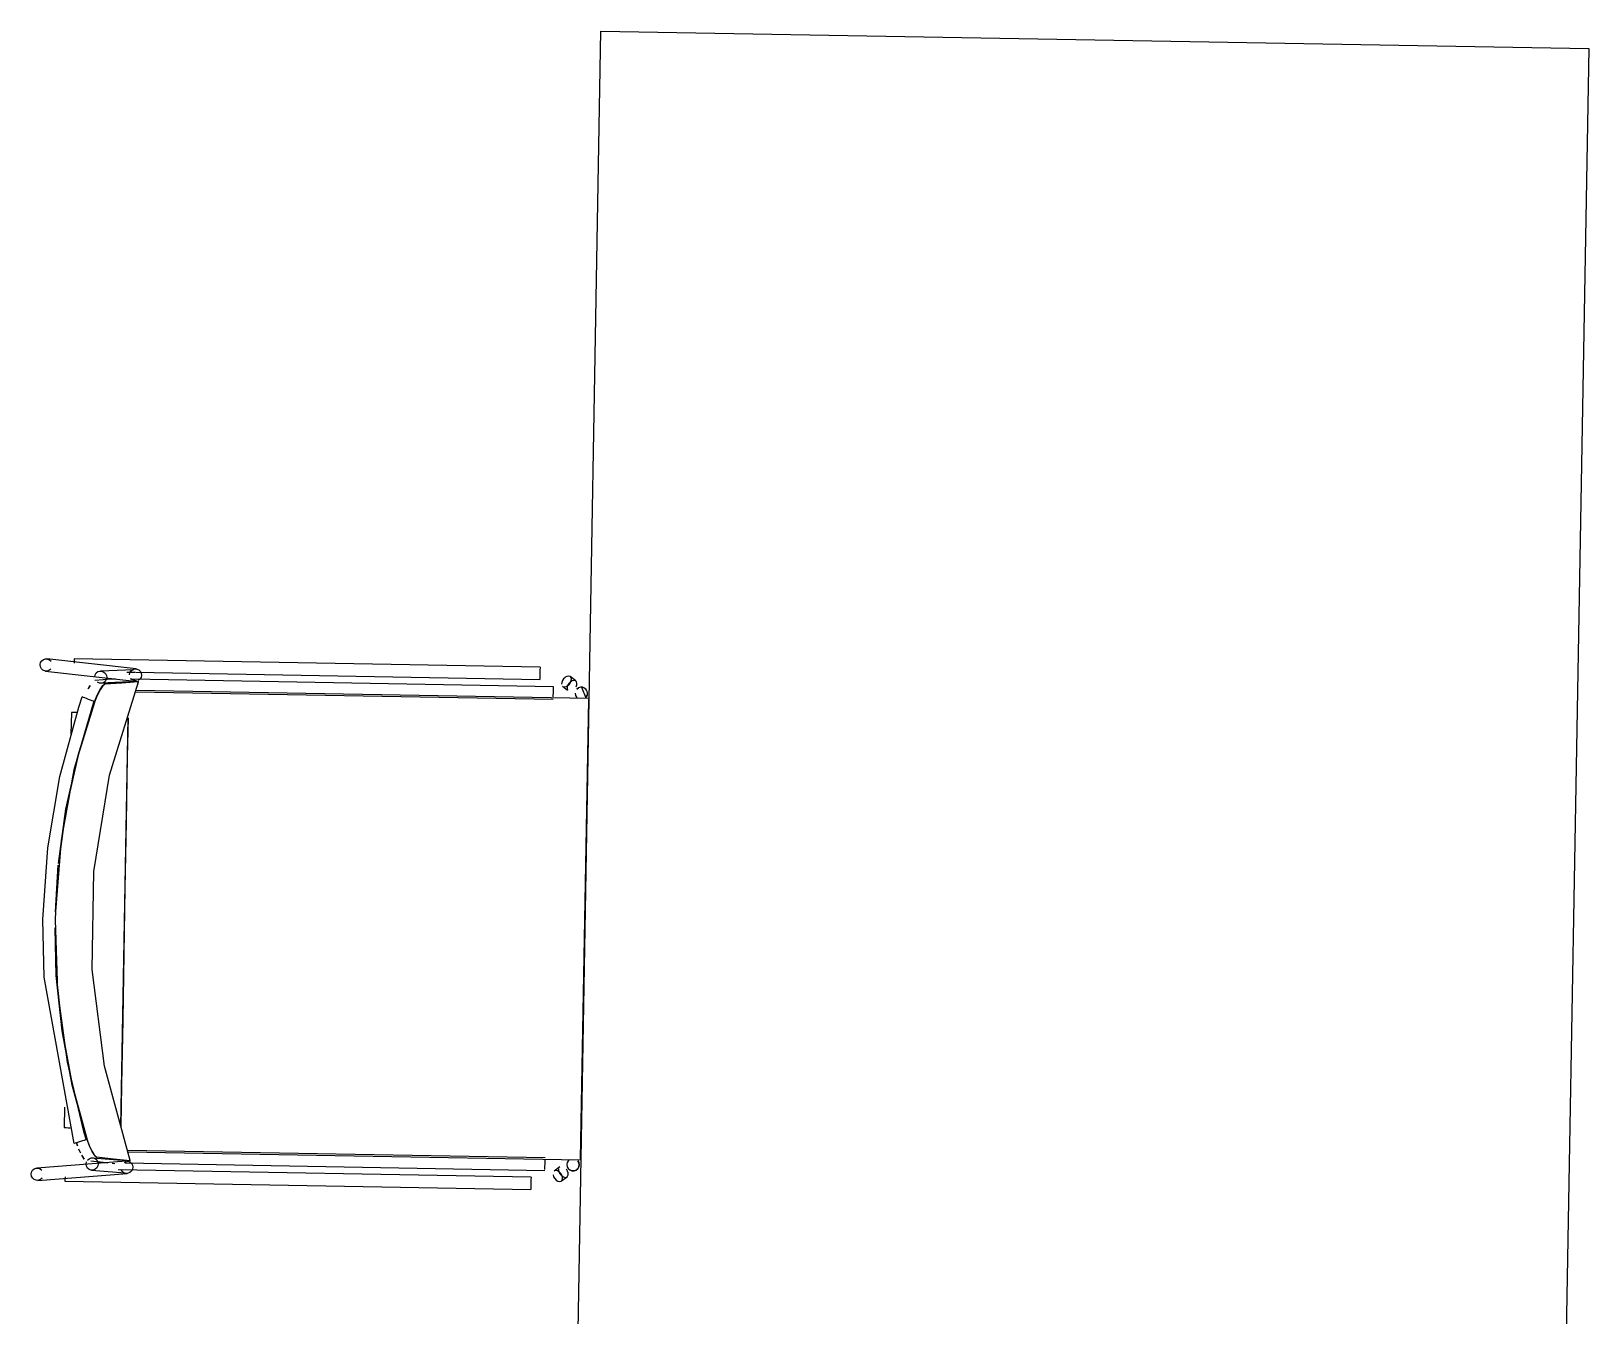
# Model space of a CAD drawing. Header units: metres. Extents: x 2.3 to 42.8, y 0.9 to 31.9.
# Drawn here: x 39.517 to 40.063, y 11.929 to 12.379 of the extents above; entities that cross this region are included whole.
import ezdxf

# ---------------------------------------------------------------- set-up
doc = ezdxf.new("R2010")
doc.units = ezdxf.units.M
for name, color, linetype in [('ARREDI', 9, 'Continuous'), ('PARETI_STRUTTURE', 7, 'Continuous'), ('PORTE_SCALE', 2, 'Continuous')]:
    doc.layers.add(name, color=color, linetype=linetype)

msp = doc.modelspace()

# ---------------------------------------------------------------- linework, layer by layer
at = {"layer": 'ARREDI'}
for points in [[(39.70593, 11.74927), (39.71701, 12.37916)], [(39.71702, 12.37916), (40.06345, 12.37306)], [(40.06345, 12.37306), (40.05237, 11.74317)], [(39.52077, 12.15556), (39.52044, 12.15623), (39.52035, 12.15698), (39.52052, 12.15771), (39.52092, 12.15834), (39.52152, 12.1588), (39.52223, 12.15901), (39.52273, 12.15902), (39.52274, 12.15901), (39.52298, 12.15896), (39.52366, 12.15867), (39.5242, 12.15816)], [(39.52405, 12.15538), (39.52345, 12.15494), (39.52274, 12.15471), (39.52224, 12.15471), (39.52199, 12.15476), (39.52131, 12.15505), (39.52077, 12.15556)], [(39.53226, 12.15815), (39.53224, 12.15748)], [(39.53227, 12.15899), (39.53227, 12.15901), (39.53227, 12.15895), (39.53227, 12.15866), (39.53226, 12.15815)], [(39.53948, 12.15272), (39.53964, 12.15346), (39.54003, 12.15409), (39.5406, 12.15453), (39.54067, 12.15456), (39.54131, 12.15474), (39.54146, 12.15475), (39.54204, 12.1547), (39.54273, 12.1544), (39.54325, 12.15389)], [(39.55164, 12.15345), (39.5518, 12.15418), (39.55222, 12.15481), (39.55282, 12.15527), (39.55352, 12.15547), (39.55402, 12.15547), (39.55427, 12.15543), (39.55496, 12.15514), (39.5555, 12.15463)], [(39.55549, 12.15463), (39.55583, 12.15396), (39.55591, 12.15321), (39.55574, 12.15248), (39.55534, 12.15185), (39.55474, 12.15139)], [(39.69562, 12.15527), (39.69561, 12.1546), (39.69559, 12.15385), (39.69558, 12.15312), (39.69558, 12.15249), (39.69557, 12.15203), (39.69557, 12.15183)], [(39.69564, 12.15613), (39.69564, 12.15608), (39.69564, 12.15578), (39.69562, 12.15527)], [(39.69564, 12.15611), (39.69564, 12.15613)], [(39.53674, 11.99065), (39.53757, 11.98836), (39.53854, 11.98628), (39.53946, 11.98485), (39.54015, 11.98431), (39.54604, 11.9837), (39.55192, 11.9831), (39.54289, 12.01611), (39.53862, 12.05011), (39.53922, 12.08439), (39.54468, 12.11822), (39.55487, 12.1509), (39.54897, 12.15052), (39.54307, 12.1501)], [(39.53784, 12.14972), (39.53724, 12.14856)], [(39.53724, 12.14855), (39.53781, 12.14966)], [(39.53943, 12.14389), (39.54038, 12.14626), (39.54143, 12.14828), (39.54237, 12.14963), (39.54308, 12.15013)], [(39.54307, 12.1501), (39.54235, 12.14959), (39.54139, 12.1482), (39.54035, 12.14615), (39.53943, 12.14388)], [(39.53948, 12.15155), (39.54539, 12.15197), (39.54683, 12.15206)], [(39.54326, 12.15389), (39.54359, 12.15322), (39.54369, 12.15247), (39.54354, 12.15173), (39.54313, 12.15111), (39.54256, 12.15066), (39.54255, 12.15065), (39.54186, 12.15044), (39.5417, 12.15043), (39.54112, 12.15048), (39.54045, 12.15079)], [(39.54351, 12.15201), (39.54351, 12.15198)], [(39.55208, 12.15204), (39.55487, 12.1509)], [(39.55487, 12.1509), (39.55208, 12.15204)], [(39.70029, 12.14567), (39.7003, 12.14633), (39.70032, 12.14706), (39.70033, 12.1478), (39.70034, 12.14845), (39.70034, 12.14895), (39.70034, 12.14921)], [(39.70445, 12.15253), (39.70391, 12.15203), (39.70349, 12.15141), (39.70324, 12.15074), (39.7032, 12.15013)], [(39.70372, 12.14929), (39.70422, 12.14918), (39.7048, 12.14929), (39.7054, 12.14962)], [(39.7054, 12.14962), (39.70594, 12.15012), (39.70635, 12.15075), (39.7066, 12.15141), (39.70665, 12.15202), (39.70648, 12.15254), (39.70627, 12.15277), (39.70613, 12.15287), (39.70563, 12.15298), (39.70505, 12.15287), (39.70445, 12.15254)], [(39.70636, 12.15101), (39.70582, 12.15051), (39.7054, 12.14988), (39.70515, 12.14922), (39.70511, 12.14861), (39.70528, 12.14809)], [(39.70827, 12.14922), (39.70852, 12.14989), (39.70856, 12.1505), (39.70839, 12.15101), (39.70819, 12.15123), (39.70819, 12.15125), (39.70805, 12.15133), (39.70755, 12.15146), (39.70696, 12.15133), (39.70637, 12.15101)], [(39.71177, 12.14547), (39.71216, 12.14611), (39.71232, 12.14684), (39.7122, 12.14759), (39.71186, 12.14826), (39.71129, 12.14875), (39.71058, 12.14902), (39.71019, 12.14907), (39.70983, 12.14905), (39.70912, 12.14882)], [(39.71178, 12.14547), (39.71216, 12.14611), (39.71232, 12.14685), (39.71221, 12.1476), (39.71185, 12.14825), (39.71151, 12.1486), (39.71129, 12.14875), (39.71058, 12.14903), (39.70983, 12.14905), (39.70912, 12.1488)], [(39.52674, 12.08723), (39.52941, 12.10627), (39.53366, 12.12529), (39.53942, 12.14388)], [(39.53938, 12.14375), (39.53363, 12.12518), (39.52939, 12.10619), (39.52674, 12.08719)], [(39.53533, 12.1456), (39.53511, 12.14569), (39.53509, 12.14569), (39.53514, 12.14567), (39.5354, 12.14557), (39.53587, 12.14541), (39.5365, 12.14517), (39.53719, 12.14491), (39.53789, 12.14466)], [(39.53789, 12.14466), (39.53848, 12.14444), (39.53891, 12.14428), (39.53914, 12.1442)], [(39.71274, 12.14526), (39.7099, 11.98318), (39.55113, 11.98597)], [(39.55399, 12.14806), (39.71275, 12.14526)], [(39.70799, 12.14696), (39.7081, 12.14621), (39.70846, 12.14556)], [(39.70799, 12.14696), (39.7081, 12.14621), (39.70846, 12.14556), (39.70879, 12.14521)], [(39.70989, 11.98371), (39.71037, 12.01054), (39.71084, 12.03738), (39.71131, 12.06422), (39.71178, 12.09106), (39.71226, 12.11789), (39.71273, 12.14472)], [(39.53347, 12.14017), (39.53274, 12.14019), (39.53209, 12.1402), (39.53159, 12.1402), (39.53132, 12.14021)], [(39.54863, 11.99511), (39.55116, 12.13836)], [(39.55116, 12.13836), (39.55092, 12.1247), (39.55051, 12.1017), (39.5501, 12.07862), (39.5497, 12.05551), (39.5493, 12.03241), (39.5489, 12.00979)], [(39.52573, 12.07029), (39.52668, 12.08661)], [(39.52668, 12.08657), (39.52573, 12.07031)], [(39.53673, 11.99065), (39.53162, 12.00945), (39.52803, 12.0286), (39.52602, 12.04799), (39.52563, 12.0647)], [(39.52563, 12.06468), (39.52601, 12.04803), (39.52802, 12.02867), (39.53159, 12.00956), (39.53669, 11.99079)], [(39.54889, 12.00942), (39.54864, 11.9951)], [(39.52876, 11.99461), (39.52873, 11.99461)], [(39.52876, 11.99461), (39.52903, 11.99461), (39.52951, 11.9946), (39.53017, 11.99458), (39.53092, 11.99457)], [(39.54016, 11.98429), (39.53947, 11.98482), (39.53858, 11.98619), (39.53761, 11.98825), (39.53673, 11.99065)], [(39.53516, 11.98993), (39.53447, 11.98971), (39.53376, 11.98947), (39.53312, 11.98926), (39.53265, 11.9891), (39.53237, 11.98901)], [(39.5335, 11.98824), (39.53312, 11.98926)], [(39.53312, 11.98926), (39.53348, 11.98825)], [(39.53443, 11.98599), (39.53394, 11.98703)], [(39.53397, 11.98693), (39.53451, 11.98577)], [(39.53583, 11.98353), (39.53491, 11.98495)], [(39.53643, 11.99035), (39.53621, 11.99028), (39.53576, 11.99012), (39.53516, 11.98993)], [(39.52101, 11.97692), (39.52046, 11.97643), (39.51976, 11.97616), (39.51951, 11.97611), (39.51901, 11.97614), (39.51831, 11.97638), (39.51774, 11.97685), (39.51735, 11.9775), (39.5172, 11.97824), (39.51732, 11.97899), (39.51767, 11.97964)], [(39.51767, 11.97964), (39.51823, 11.98012), (39.51892, 11.9804), (39.51917, 11.98044), (39.51967, 11.98042), (39.52038, 11.98018), (39.52095, 11.97971)], [(39.53494, 11.98488), (39.53584, 11.98349)], [(39.54021, 11.98052), (39.53965, 11.98002), (39.53896, 11.97974), (39.53837, 11.97971), (39.53822, 11.97973), (39.53759, 11.97994), (39.53754, 11.97996), (39.53697, 11.98044), (39.53661, 11.98108), (39.53647, 11.98181), (39.53659, 11.98256)], [(39.53695, 11.98322), (39.53751, 11.98372), (39.5382, 11.984), (39.53878, 11.98402), (39.53894, 11.98401), (39.53962, 11.98377), (39.54019, 11.9833), (39.54055, 11.98266), (39.54069, 11.98193), (39.54056, 11.98118), (39.5402, 11.98052)], [(39.54405, 11.9822), (39.54241, 11.98237), (39.53812, 11.98283)], [(39.54658, 11.98194), (39.54562, 11.98204)], [(39.55241, 11.97935), (39.55185, 11.97885), (39.55116, 11.97858), (39.55091, 11.97854), (39.55041, 11.97857), (39.5497, 11.97881), (39.54913, 11.97928), (39.54874, 11.97993)], [(39.55192, 11.9831), (39.54977, 11.98231)], [(39.55106, 11.98285), (39.55177, 11.9826), (39.55236, 11.98212), (39.55273, 11.98149), (39.55288, 11.98075), (39.55276, 11.98001), (39.55241, 11.97935)], [(39.69736, 11.97966), (39.69736, 11.97963)], [(39.69737, 11.97993), (39.69738, 11.98042), (39.69738, 11.98107), (39.6974, 11.98182), (39.69741, 11.98256), (39.69742, 11.98321)], [(39.70239, 11.97908), (39.70181, 11.97942), (39.70123, 11.97956), (39.70073, 11.97947)], [(39.70215, 11.98011), (39.70217, 11.97948), (39.7024, 11.97882), (39.70279, 11.97818), (39.70331, 11.97765)], [(39.70331, 11.97766), (39.70389, 11.97731), (39.70448, 11.97717), (39.70498, 11.97727), (39.70513, 11.97736), (39.70534, 11.97759), (39.70552, 11.97809), (39.70551, 11.9787), (39.70528, 11.97938), (39.70488, 11.98002)], [(39.70595, 11.98336), (39.7056, 11.98302), (39.70521, 11.98239), (39.70507, 11.98164), (39.7052, 11.9809), (39.70557, 11.98025), (39.70614, 11.97976)], [(39.7056, 11.98303), (39.70522, 11.98239), (39.70508, 11.98164), (39.70521, 11.9809), (39.70557, 11.98024), (39.70614, 11.97975)], [(39.70892, 11.98299), (39.70928, 11.98234), (39.70941, 11.9816), (39.70927, 11.98087), (39.7089, 11.98021), (39.70853, 11.97988), (39.70831, 11.97974), (39.7076, 11.97949), (39.70685, 11.97949), (39.70615, 11.97976), (39.70684, 11.97949), (39.7072, 11.97945), (39.7076, 11.97949), (39.70831, 11.97974), (39.7089, 11.98021), (39.70927, 11.98087), (39.70941, 11.9816), (39.70928, 11.98234), (39.70891, 11.98301)], [(39.52906, 11.97665), (39.52905, 11.97614), (39.52905, 11.97585), (39.52905, 11.97579), (39.52905, 11.97581)], [(39.52907, 11.97732), (39.52906, 11.97665)], [(39.69249, 11.97723), (39.69249, 11.977), (39.69247, 11.97656), (39.69246, 11.97592), (39.69245, 11.97518), (39.69243, 11.97445), (39.69243, 11.97378)], [(39.7002, 11.97803), (39.70042, 11.97736), (39.70083, 11.97672), (39.70134, 11.97619)], [(39.70134, 11.9762), (39.70193, 11.97585), (39.70251, 11.97571), (39.70301, 11.97581), (39.70316, 11.97589), (39.70337, 11.97613), (39.70355, 11.97663), (39.70354, 11.97726), (39.70332, 11.97792), (39.70291, 11.97855), (39.70239, 11.97907)], [(39.69243, 11.97378), (39.69241, 11.97326), (39.69241, 11.97297), (39.69241, 11.97291), (39.69241, 11.97293)]]:
    msp.add_lwpolyline(points, dxfattribs=at)
msp.add_lwpolyline([(39.70854, 12.14834), (39.70912, 12.14881)], close=True, dxfattribs=at)
at = {"layer": 'PARETI_STRUTTURE'}
for points in [[(39.52224, 12.15471), (39.55353, 12.15118)], [(39.55402, 12.15548), (39.52273, 12.15901)], [(39.69564, 12.15613), (39.53228, 12.15901)], [(39.54146, 12.15476), (39.55321, 12.15531)], [(39.55076, 12.15435), (39.5537, 12.1543)], [(39.55392, 12.1543), (39.69556, 12.1518)], [(39.5534, 12.15099), (39.55328, 12.15099), (39.55314, 12.15097), (39.55302, 12.15097), (39.55288, 12.15096), (39.55275, 12.15096), (39.55261, 12.15095), (39.55249, 12.15095), (39.55236, 12.15093), (39.55222, 12.15093), (39.5521, 12.15093), (39.55196, 12.15092), (39.55184, 12.15092), (39.5517, 12.1509), (39.55157, 12.1509), (39.55145, 12.15089), (39.55131, 12.15089), (39.55118, 12.15088), (39.55104, 12.15088), (39.55092, 12.15088), (39.55078, 12.15086), (39.55065, 12.15086), (39.55052, 12.15085), (39.55039, 12.15085), (39.55027, 12.15083), (39.55013, 12.15083), (39.55, 12.15082), (39.54986, 12.15082), (39.54974, 12.15082), (39.5496, 12.15081), (39.54947, 12.15081), (39.54935, 12.15079), (39.54921, 12.15079), (39.54909, 12.15078), (39.54895, 12.15078), (39.54882, 12.15076), (39.54868, 12.15076), (39.54856, 12.15076), (39.54842, 12.15075), (39.54829, 12.15075), (39.54817, 12.15074), (39.54803, 12.15074), (39.5479, 12.15072), (39.54777, 12.15072), (39.54764, 12.15071), (39.54752, 12.15071), (39.54738, 12.15071), (39.54725, 12.1507), (39.54711, 12.1507), (39.54699, 12.15068), (39.54685, 12.15068), (39.54672, 12.15067), (39.54659, 12.15067), (39.54646, 12.15065), (39.54634, 12.15065), (39.5462, 12.15065), (39.54607, 12.15064), (39.54593, 12.15064), (39.54581, 12.15063), (39.54567, 12.15063), (39.54554, 12.15061), (39.5454, 12.15061), (39.54528, 12.1506), (39.54515, 12.1506), (39.54502, 12.1506), (39.54489, 12.15058), (39.54475, 12.15058), (39.54463, 12.15057), (39.54449, 12.15057), (39.54436, 12.15056), (39.54424, 12.15056), (39.5441, 12.15054), (39.54397, 12.15054), (39.54384, 12.15054), (39.54371, 12.15053), (39.54357, 12.15053), (39.54345, 12.15051), (39.54332, 12.15051), (39.54318, 12.1505), (39.54306, 12.1505), (39.54292, 12.15049), (39.54279, 12.15049), (39.54265, 12.15049), (39.54253, 12.15047), (39.5424, 12.15047), (39.54227, 12.15046), (39.54214, 12.15046), (39.542, 12.15045), (39.54188, 12.15045), (39.54174, 12.15043), (39.54171, 12.15043)], [(39.54539, 12.15197), (39.5435, 12.152)], [(39.70035, 12.14925), (39.55254, 12.15184)], [(39.70357, 12.14938), (39.70524, 12.14806)], [(39.70819, 12.15125), (39.70627, 12.15277)], [(39.7102, 12.14907), (39.71166, 12.14535), (39.71202, 12.1458), (39.71225, 12.14636), (39.71232, 12.14693), (39.71223, 12.14753), (39.71199, 12.14805), (39.71161, 12.14851), (39.71152, 12.1486)], [(39.52132, 12.06756), (39.52303, 12.09279), (39.52723, 12.11773), (39.53389, 12.14211), (39.53509, 12.14569)], [(39.53916, 12.14419), (39.5322, 12.12005), (39.52771, 12.09539), (39.52573, 12.07037), (39.52566, 12.06749)], [(39.55381, 12.14749), (39.70027, 12.14491)], [(39.7099, 11.98371), (39.71273, 12.14472)], [(39.53129, 12.14021), (39.53115, 12.13257)], [(39.53233, 11.989), (39.52178, 12.04735), (39.52132, 12.06756)], [(39.52566, 12.06749), (39.52647, 12.04243), (39.52979, 12.01758), (39.5356, 11.99321), (39.53645, 11.99035)], [(39.52885, 12.00174), (39.52873, 11.99462)], [(39.69744, 11.98396), (39.55098, 11.98654)], [(39.55057, 11.98287), (39.51918, 11.98044)], [(39.53878, 11.98402), (39.55044, 11.98307)], [(39.54052, 11.98239), (39.54241, 11.98236)], [(39.69249, 11.97724), (39.54768, 11.9798)], [(39.55017, 11.98222), (39.69736, 11.97962)], [(39.70255, 11.98084), (39.70057, 11.97938)], [(39.51951, 11.97612), (39.5509, 11.97855)], [(39.52905, 11.97579), (39.69241, 11.97291)], [(39.70316, 11.9759), (39.70513, 11.97736)]]:
    msp.add_lwpolyline(points, dxfattribs=at)
at = {"layer": 'PORTE_SCALE'}
msp.add_arc((39.85104, 15.67842), 3.71189, 265.16805, 265.34961, dxfattribs=at)

doc.saveas('drawing.dxf')
